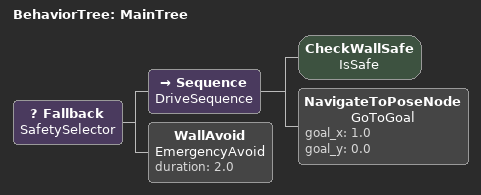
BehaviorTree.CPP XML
<root main_tree_to_execute="MainTree">
  <BehaviorTree ID="MainTree">
    <Fallback name="SafetySelector">

      <Sequence name="DriveSequence">
        <CheckWallSafe name="IsSafe"/>
        <NavigateToPoseNode name="GoToGoal" goal_x="1.0" goal_y="0.0"/>
      </Sequence>

      <WallAvoid name="EmergencyAvoid" duration="2.0"/>

    </Fallback>
  </BehaviorTree>
</root>
